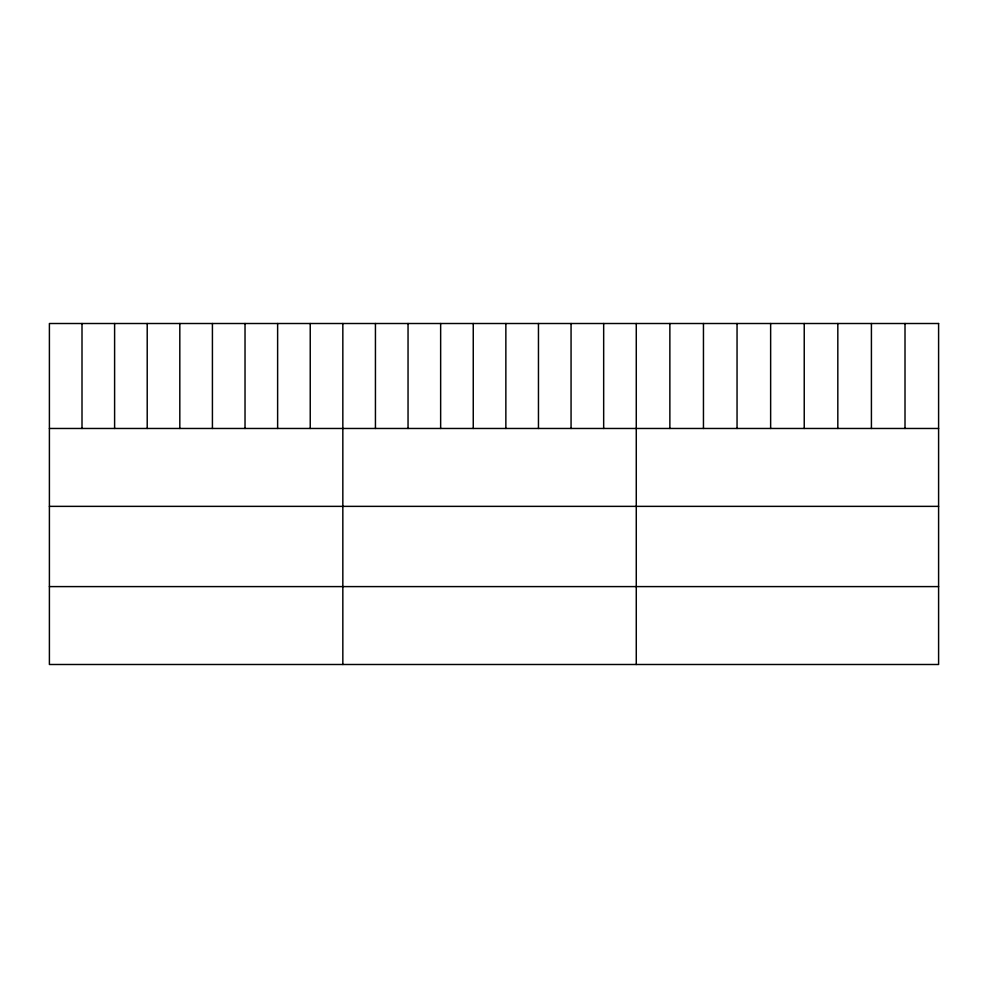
<?xml version="1.0" encoding="UTF-8"?>
<svg xmlns="http://www.w3.org/2000/svg" width="988" height="988" viewBox="0 0 988 988"><rect width="100%" height="100%" fill="white"/><g stroke="black" fill="none" stroke-linecap="round" stroke-linejoin="round"><path stroke-width="1.48" d="M49.4 428.471L938.6 428.471M49.4 506.362L938.6 506.362M49.4 586.6L938.6 586.6M905.008 323.508L905.008 428.471M871.416 323.508L871.416 428.471M837.824 323.508L837.824 428.471M804.232 323.508L804.232 428.471M770.64 323.508L770.64 428.471M737.048 323.508L737.048 428.471M703.456 323.508L703.456 428.471M669.864 323.508L669.864 428.471M636.272 323.508L636.272 664.492M603.668 323.508L603.668 428.471M571.064 323.508L571.064 428.471M538.46 323.508L538.46 428.471M505.856 323.508L505.856 428.471M473.252 323.508L473.252 428.471M440.648 323.508L440.648 428.471M408.044 323.508L408.044 428.471M375.44 323.508L375.44 428.471M342.836 323.508L342.836 664.492M310.232 323.508L310.232 428.471M277.628 323.508L277.628 428.471M245.024 323.508L245.024 428.471M212.42 323.508L212.42 428.471M179.816 323.508L179.816 428.471M147.212 323.508L147.212 428.471M114.608 323.508L114.608 428.471M82.004 323.508L82.004 428.471M938.6 323.508L49.4 323.508L49.4 664.492L938.6 664.492L938.6 323.508"/></g></svg>
